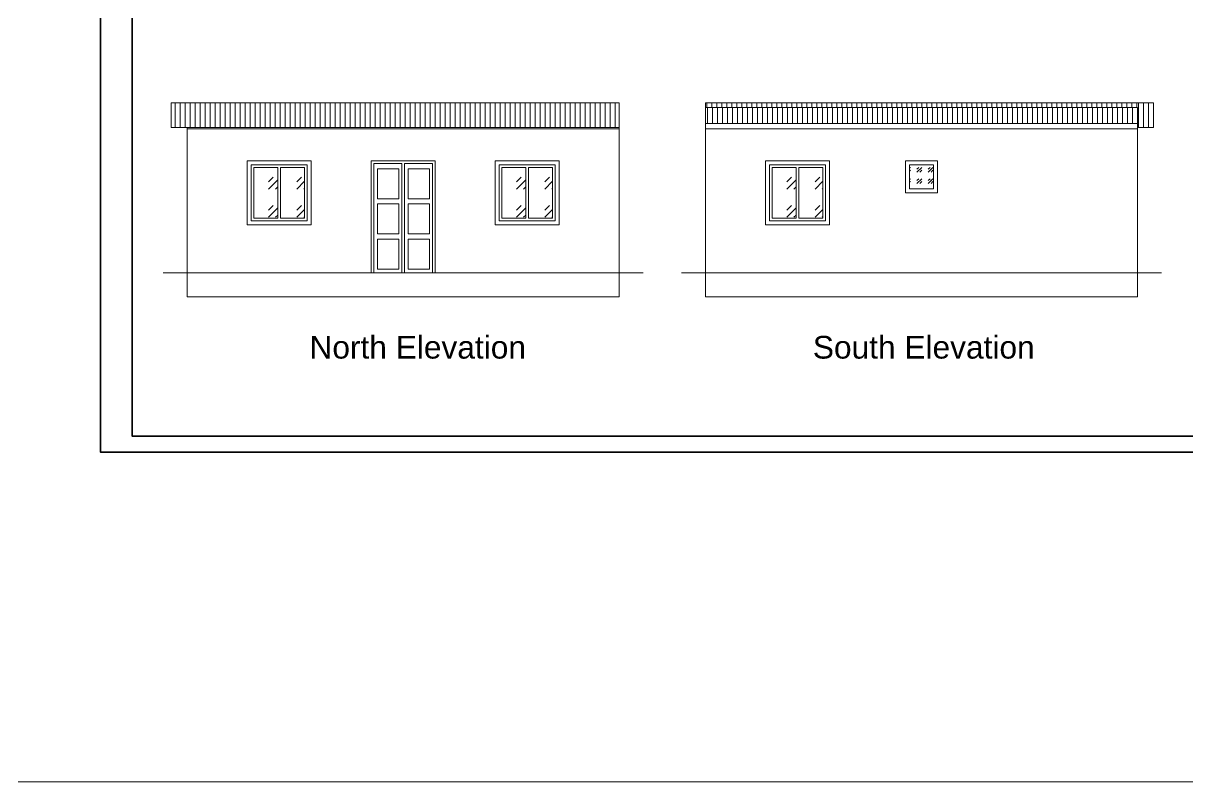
# Model space of a CAD drawing. Header units: inches. Extents: x 45643 to 78083, y -17830 to -3084.
# Drawn here: x 50184 to 51057, y -14498 to -13929 of the extents above; entities that cross this region are included whole.
import ezdxf

# ---------------------------------------------------------------- set-up
doc = ezdxf.new("R2010")
doc.units = ezdxf.units.IN
doc.header["$MEASUREMENT"] = 0
doc.layers.add('door', color=3, linetype='Continuous', lineweight=13)
doc.layers.add('steps', color=253, linetype='Continuous', lineweight=20)
doc.layers.add('Normal Wall', color=7, linetype='Continuous', lineweight=35, true_color=0xffaf89)
doc.styles.get("Standard").update_dxf_attribs({"font": 'times.ttf'})
pattern_1 = [(45, (-311755.582, 16599.275), (21.21320344, 0), [12.5, -17.5]), (45, (-311750.279, 16599.275), (21.21320344, 0), [5, -25]), (45, (-311755.582, 16604.578), (21.21320344, 0), [5, -25])]
pattern_2 = [(45, (-311958.237, 16599.275), (21.21320344, 0), [12.5, -17.5]), (45, (-311952.934, 16599.275), (21.21320344, 0), [5, -25]), (45, (-311958.237, 16604.578), (21.21320344, 0), [5, -25])]
pattern_3 = [(45, (-312144.237, 16599.275), (21.21320344, 0), [12.5, -17.5]), (45, (-312138.934, 16599.275), (21.21320344, 0), [5, -25]), (45, (-312144.237, 16604.578), (21.21320344, 0), [5, -25])]

msp = doc.modelspace()

# ---------------------------------------------------------------- hatches: boundary and pattern name
at = {"layer": 'door', "ltscale": 0.5}
h = msp.add_hatch(dxfattribs=at)
h.set_pattern_fill('GOST_GLASS', color=256, scale=2.5)
h.set_pattern_definition(pattern_3)
h.paths.add_polyline_path([(50375.22, -14037.59), (50357.22, -14037.59), (50357.22, -14075.59), (50375.22, -14075.59)])
h = msp.add_hatch(dxfattribs=at)
h.set_pattern_fill('GOST_GLASS', color=256, scale=2.5)
h.set_pattern_definition(pattern_3)
h.paths.add_polyline_path([(50395.22, -14037.59), (50377.22, -14037.59), (50377.22, -14075.59), (50395.22, -14075.59)])
h = msp.add_hatch(dxfattribs=at)
h.set_pattern_fill('GOST_GLASS', color=256, scale=2.5)
h.set_pattern_definition(pattern_2)
h.paths.add_polyline_path([(50561.22, -14037.59), (50543.22, -14037.59), (50543.22, -14075.59), (50561.22, -14075.59)])
h = msp.add_hatch(dxfattribs=at)
h.set_pattern_fill('GOST_GLASS', color=256, scale=2.5)
h.set_pattern_definition(pattern_2)
h.paths.add_polyline_path([(50581.22, -14037.59), (50563.22, -14037.59), (50563.22, -14075.59), (50581.22, -14075.59)])
h = msp.add_hatch(dxfattribs=at)
h.set_pattern_fill('GOST_GLASS', color=256, scale=2.5)
h.set_pattern_definition(pattern_1)
h.paths.add_polyline_path([(50763.88, -14037.59), (50745.88, -14037.59), (50745.88, -14075.59), (50763.88, -14075.59)])
h = msp.add_hatch(dxfattribs=at)
h.set_pattern_fill('GOST_GLASS', color=256, scale=2.5)
h.set_pattern_definition(pattern_1)
h.paths.add_polyline_path([(50765.88, -14075.59), (50783.88, -14075.59), (50783.88, -14037.59), (50765.88, -14037.59)])
h = msp.add_hatch(dxfattribs=at)
h.set_pattern_fill('GOST_GLASS', color=256)
h.set_pattern_definition([(45, (-311755.582, 16599.2745), (8.48528137, 0), [5, -7]), (45, (-311753.461, 16599.2745), (8.48528137, 0), [2, -10]), (45, (-311755.582, 16601.396), (8.48528137, 0), [2, -10])])
h.paths.add_polyline_path([(50848.88, -14053.59), (50866.88, -14053.59), (50866.88, -14035.59), (50848.88, -14035.59)])
at = {"layer": 'steps', "ltscale": 0.3}
h = msp.add_hatch(dxfattribs=at)
h.set_pattern_fill('ANSI31', scale=30, angle=45)
h.set_pattern_definition([(90, (-311468.036, 16599.2745), (-3.75, 0), [])])
h.paths.add_polyline_path([(50295.22, -13989.25), (50295.22, -14007.75), (50631.22, -14007.75), (50631.22, -13989.25)])
h = msp.add_hatch(dxfattribs=at)
h.set_pattern_fill('ANSI31', scale=30, angle=45)
h.set_pattern_definition([(90, (-311755.5823, 16599.2745), (-3.75, 0), [])])
h.paths.add_polyline_path([(51019.88, -13989.25), (50695.88, -13989.25), (50695.88, -13992.59), (51019.88, -13992.59)])
at = {"layer": 'steps', "ltscale": 0.3, "transparency": 33554636}
h = msp.add_hatch(dxfattribs=at)
h.set_pattern_fill('ANSI31', scale=30, angle=45)
h.set_pattern_definition([(90, (-306362.703, 17778.209), (-3.75, 0), [])])
h.paths.add_polyline_path([(51019.88, -13992.59), (50695.88, -13992.59), (50695.88, -14004.59), (51019.88, -14004.59)])
at = {"layer": 'steps', "ltscale": 0.3}
h = msp.add_hatch(dxfattribs=at)
h.set_pattern_fill('ANSI31', scale=30, angle=45)
h.set_pattern_definition([(90, (-311079.3812, 16599.2745), (-3.75, 0), [])])
h.paths.add_polyline_path([(51019.88, -13989.25), (51019.88, -14007.75), (51031.88, -14007.75), (51031.88, -13989.25)])

# ---------------------------------------------------------------- linework, layer by layer
at = {"layer": 'door', "ltscale": 0.5}
for p, q in [((50295.22, -13989.25), (50295.22, -14007.75)), ((50295.22, -13989.25), (50631.22, -13989.25)), ((50631.22, -13989.25), (50631.22, -14007.75)), ((51031.88, -13989.25), (50695.88, -13989.25)), ((50695.88, -13989.25), (50695.88, -14007.75)), ((50695.88, -13992.59), (51019.88, -13992.59)), ((51019.88, -14007.75), (51019.88, -13992.59)), ((51031.88, -13989.25), (51031.88, -14007.75)), ((51019.88, -14004.59), (50695.88, -14004.59)), ((50295.22, -14007.75), (50631.22, -14007.75)), ((50307.22, -14116.59), (50307.22, -14007.75)), ((50307.22, -14008.59), (50631.22, -14008.59)), ((50631.22, -14116.59), (50631.22, -14007.75)), ((50695.88, -14116.59), (50695.88, -14007.75)), ((51019.88, -14008.59), (50695.88, -14008.59)), ((51019.88, -14116.59), (51019.88, -14007.75)), ((51019.88, -14007.75), (51031.88, -14007.75)), ((50375.22, -14037.59), (50375.22, -14075.59)), ((50377.22, -14037.59), (50377.22, -14075.59)), ((50445.22, -14032.59), (50445.22, -14116.59)), ((50493.22, -14032.59), (50445.22, -14032.59)), ((50445.22, -14032.59), (50445.22, -14116.59)), ((50493.22, -14032.59), (50445.22, -14032.59)), ((50447.22, -14034.59), (50447.22, -14116.59)), ((50468.22, -14034.59), (50447.22, -14034.59)), ((50447.22, -14034.59), (50447.22, -14116.59)), ((50468.22, -14034.59), (50447.22, -14034.59)), ((50468.22, -14116.59), (50468.22, -14034.59)), ((50491.22, -14034.59), (50470.22, -14034.59)), ((50491.22, -14034.59), (50470.22, -14034.59)), ((50470.22, -14116.59), (50470.22, -14034.59)), ((50491.22, -14116.59), (50491.22, -14034.59)), ((50491.22, -14116.59), (50491.22, -14034.59)), ((50493.22, -14116.59), (50493.22, -14032.59)), ((50493.22, -14116.59), (50493.22, -14032.59)), ((50561.22, -14037.59), (50561.22, -14075.59)), ((50563.22, -14037.59), (50563.22, -14075.59)), ((50763.88, -14037.59), (50763.88, -14075.59)), ((50765.88, -14037.59), (50765.88, -14075.59)), ((50307.22, -14116.59), (50289.22, -14116.59)), ((50307.22, -14116.59), (50631.22, -14116.59)), ((50307.22, -14134.59), (50307.22, -14116.59)), ((50445.22, -14116.59), (50493.22, -14116.59)), ((50631.22, -14116.59), (50649.22, -14116.59)), ((50631.22, -14134.59), (50631.22, -14116.59)), ((50695.88, -14116.59), (50677.88, -14116.59)), ((51019.88, -14116.59), (50695.88, -14116.59)), ((50695.88, -14134.59), (50695.88, -14116.59)), ((51019.88, -14116.59), (51037.88, -14116.59)), ((51019.88, -14134.59), (51019.88, -14116.59)), ((50307.22, -14134.59), (50631.22, -14134.59)), ((51019.88, -14134.59), (50695.88, -14134.59))]:
    msp.add_line(p, q, dxfattribs=at)
at = {"layer": 'door', "color": 3, "ltscale": 0.5}
msp.add_lwpolyline([(47549.68, -13360.61), (51634.45, -13360.61), (51634.45, -14498.32), (47549.68, -14498.32)], close=True, dxfattribs=at)
at = {"layer": 'door', "ltscale": 0.5}
for points in [[(50352.22, -14080.59), (50400.22, -14080.59), (50400.22, -14032.59), (50352.22, -14032.59)], [(50355.22, -14077.59), (50397.22, -14077.59), (50397.22, -14035.59), (50355.22, -14035.59)], [(50449.84, -14038.52), (50465.86, -14038.52), (50465.86, -14061.01), (50449.84, -14061.01)], [(50472.84, -14038.52), (50488.86, -14038.52), (50488.86, -14061.01), (50472.84, -14061.01)], [(50538.22, -14080.59), (50586.22, -14080.59), (50586.22, -14032.59), (50538.22, -14032.59)], [(50541.22, -14077.59), (50583.22, -14077.59), (50583.22, -14035.59), (50541.22, -14035.59)], [(50788.88, -14080.59), (50740.88, -14080.59), (50740.88, -14032.59), (50788.88, -14032.59)], [(50785.88, -14077.59), (50743.88, -14077.59), (50743.88, -14035.59), (50785.88, -14035.59)], [(50845.88, -14032.59), (50869.88, -14032.59), (50869.88, -14056.59), (50845.88, -14056.59)], [(50848.88, -14035.59), (50866.88, -14035.59), (50866.88, -14053.59), (50848.88, -14053.59)], [(50449.84, -14064.82), (50465.86, -14064.82), (50465.86, -14087.32), (50449.84, -14087.32)], [(50472.84, -14064.82), (50488.86, -14064.82), (50488.86, -14087.32), (50472.84, -14087.32)], [(50449.84, -14091.37), (50465.86, -14091.37), (50465.86, -14113.87), (50449.84, -14113.87)], [(50472.84, -14091.37), (50488.86, -14091.37), (50488.86, -14113.87), (50472.84, -14113.87)]]:
    msp.add_lwpolyline(points, close=True, dxfattribs=at)
for points in [[(50375.22, -14037.59), (50357.22, -14037.59), (50357.22, -14075.59), (50375.22, -14075.59)], [(50377.22, -14075.59), (50395.22, -14075.59), (50395.22, -14037.59), (50377.22, -14037.59)], [(50561.22, -14037.59), (50543.22, -14037.59), (50543.22, -14075.59), (50561.22, -14075.59)], [(50563.22, -14075.59), (50581.22, -14075.59), (50581.22, -14037.59), (50563.22, -14037.59)], [(50763.88, -14075.59), (50745.88, -14075.59), (50745.88, -14037.59), (50763.88, -14037.59)], [(50765.88, -14037.59), (50783.88, -14037.59), (50783.88, -14075.59), (50765.88, -14075.59)]]:
    msp.add_lwpolyline(points, dxfattribs=at)
at = {"layer": 'Normal Wall'}
for points in [[(50242.13, -13500.59), (51300.14, -13500.59), (51300.14, -14251.12), (50242.13, -14251.12)], [(50242.13, -13500.59), (51300.14, -13500.59), (51300.14, -14251.12), (50242.13, -14251.12)], [(51288.23, -13512.5), (50265.95, -13512.5), (50265.95, -14239.21), (51288.23, -14239.21)], [(51288.23, -13512.5), (50265.95, -13512.5), (50265.95, -14239.21), (51288.23, -14239.21)]]:
    msp.add_lwpolyline(points, close=True, dxfattribs=at)

# ---------------------------------------------------------------- texts
at = {"color": 7, "linetype": 'ByBlock', "lineweight": 5, "char_height": 6, "width": 232.9624, "attachment_point": 5}
for s, insert in [('{\\fArial CE|b0|i0|c238|p34;\\P\\fArial CE|b0|i0|c0|p34;\\H2.8333x;North Elevation}', (50480.08, -14167.57)), ('{\\fArial CE|b0|i0|c238|p34;\\P\\fArial CE|b0|i0|c0|p34;\\H2.8333x;South Elevation}', (50859.53, -14167.57))]:
    msp.add_mtext(s, dxfattribs=dict(at, insert=insert))

doc.saveas('drawing.dxf')
